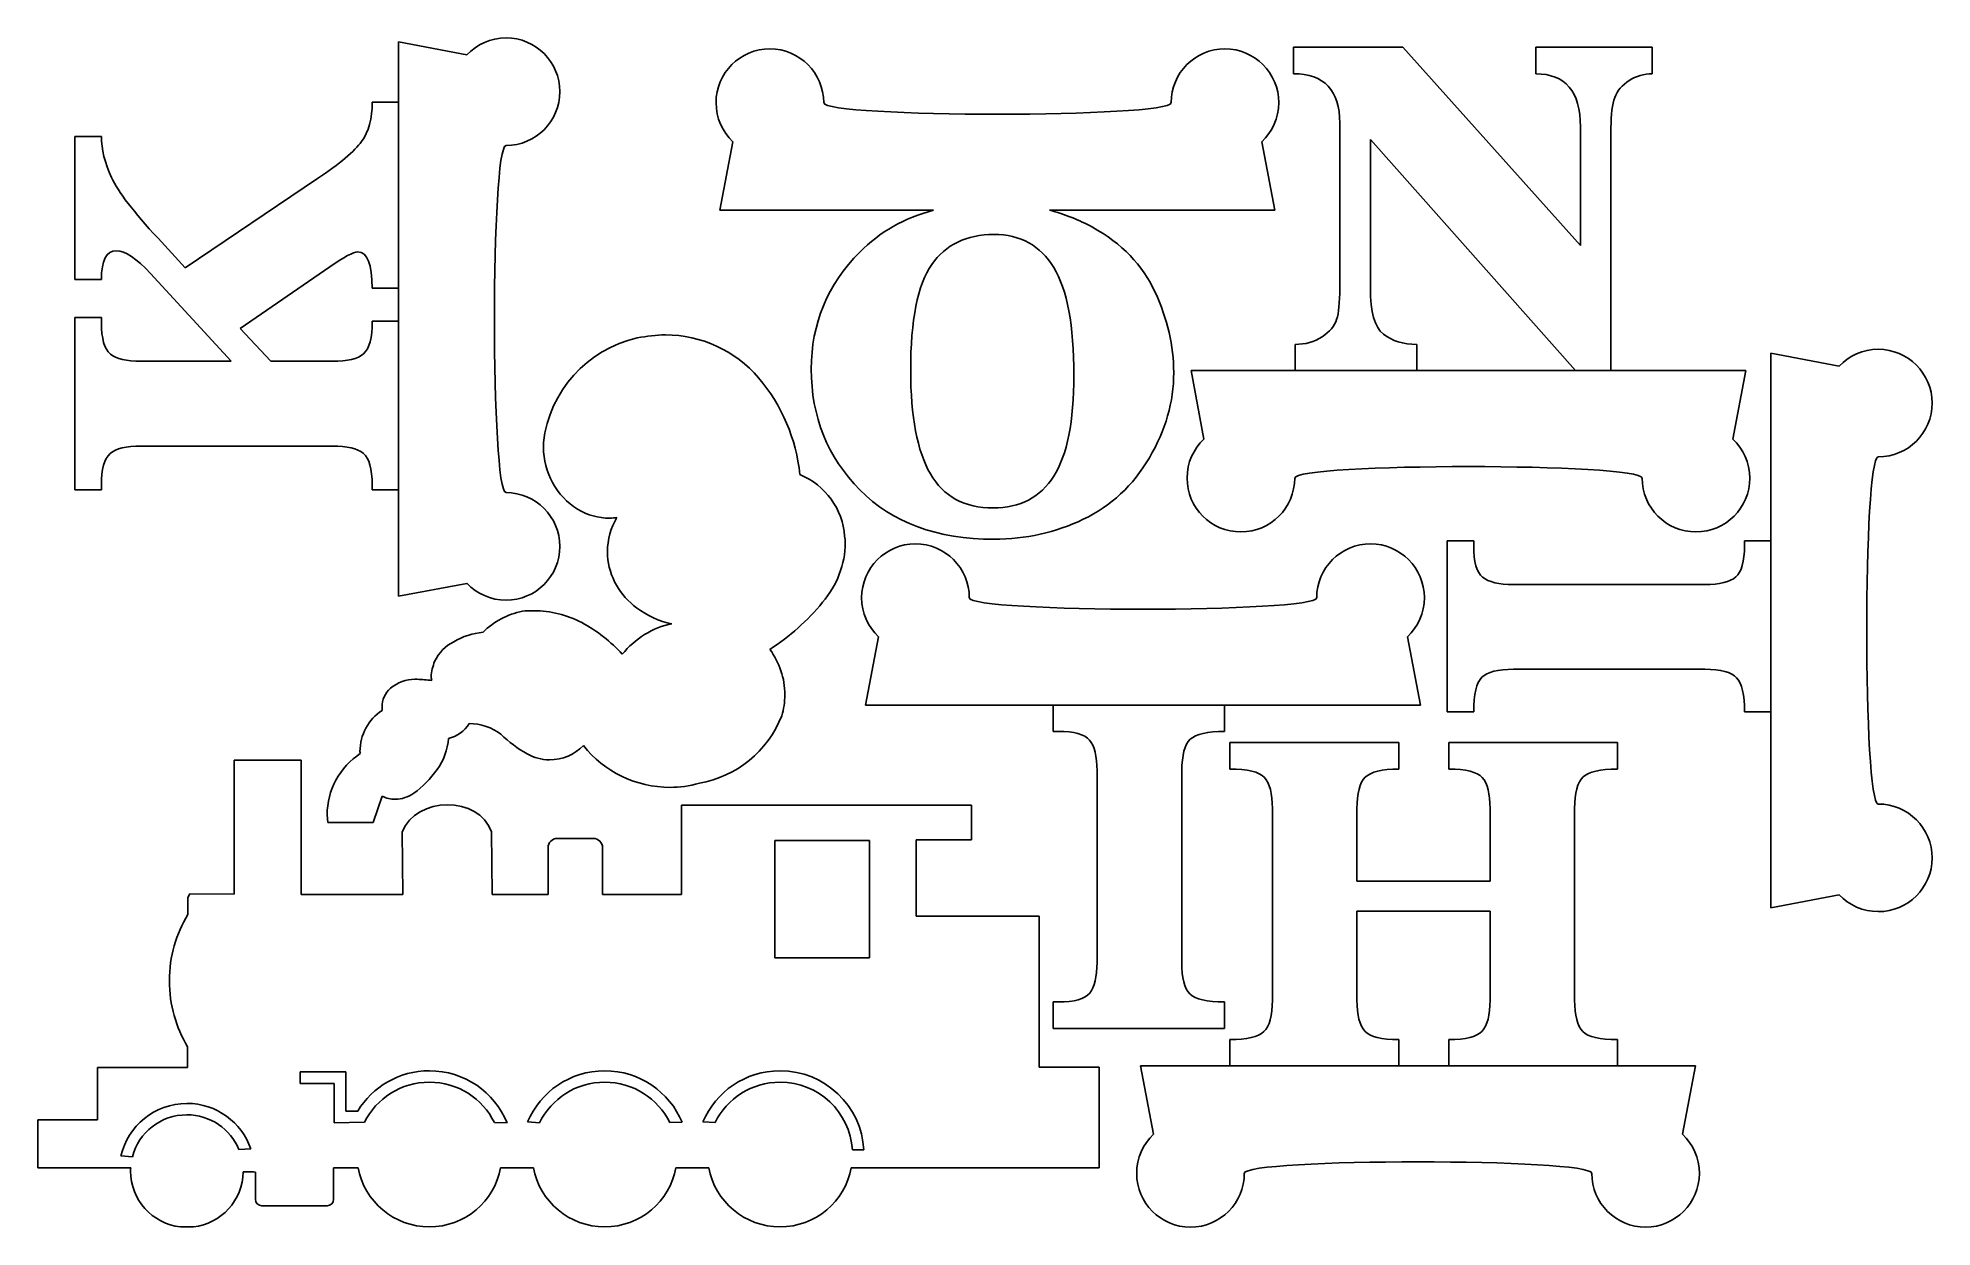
# Model space of a CAD drawing. Extents: x 1 to 380, y -211 to 27.
import ezdxf

# ---------------------------------------------------------------- set-up
doc = ezdxf.new("R2010")
doc.units = 0
doc.layers.get('0').update_dxf_attribs({"linetype": 'CONTINUOUS'})

msp = doc.modelspace()

# ---------------------------------------------------------------- linework, layer by layer
at = {"color": 7}
for p, q in [((73.3933, 14.157396), (73.3933, 26.238482)), ((73.3933, 26.238482), (87.08136, 23.660382)), ((87.08136, 23.660382), (87.08136, 23.651351)), ((252.219742, 19.840222), (252.219742, 25.136404)), ((252.219742, 25.136404), (274.084344, 25.136404)), ((274.084344, 25.136404), (309.555162, -14.466147)), ((300.627627, 19.840222), (300.627627, 25.136404)), ((300.627627, 25.136404), (323.877093, 25.136404)), ((323.877093, 25.136404), (323.877093, 19.840222)), ((68.1609, 14.157396), (73.3933, 14.157396)), ((261.481147, -23.054733), (261.481147, 9.963291)), ((309.555162, -14.466147), (309.555162, 9.247576)), ((315.665838, 9.056793), (315.665838, -39.499822)), ((8.757073, -21.31314), (8.757073, 7.330722)), ((8.757073, 7.330722), (14.053256, 7.330722)), ((137.646269, -7.432322), (140.224369, 6.255738)), ((140.224369, 6.255738), (140.233682, 6.255738)), ((245.917438, 6.255738), (245.926469, 6.255738)), ((245.926469, 6.255738), (248.504569, -7.432322)), ((308.567667, -39.499822), (267.591822, 6.718864)), ((267.591822, 6.718864), (267.591822, -23.007038)), ((30.800887, -18.926104), (57.234384, -1.119293)), ((180.321091, -7.432322), (137.646269, -7.432322)), ((248.504569, -7.432322), (203.458798, -7.432322)), ((203.458798, -7.432322), (203.458798, -7.432322)), ((25.361618, -13.054189), (30.800887, -18.926104)), ((59.7154, -18.735322), (41.775098, -31.052064)), ((14.053256, -21.31314), (8.757073, -21.31314)), ((40.009798, -37.639978), (23.882491, -20.119622)), ((73.3933, -23.031873), (68.1609, -23.031873)), ((73.3933, -29.619787), (73.3933, -23.031873)), ((73.3933, -23.031873), (73.3933, -23.031873)), ((8.757073, -63.371871), (8.757073, -28.856093)), ((8.757073, -28.856093), (14.053256, -28.856093)), ((14.053256, -28.856093), (14.053256, -29.906242)), ((14.053256, -28.856093), (14.053256, -28.856093)), ((68.1609, -29.619787), (73.3933, -29.619787)), ((41.775098, -31.052064), (47.882387, -37.639978)), ((21.973822, -37.639978), (40.009798, -37.639978)), ((47.882387, -37.639978), (60.240333, -37.639978)), ((252.553893, -39.499822), (252.553893, -34.267422)), ((276.853227, -34.267422), (276.853227, -39.499822)), ((347.581784, -73.533), (347.581784, -36.030747)), ((347.581784, -36.030747), (361.269844, -38.608847)), ((208.351684, -40.43426), (208.351684, -40.43426)), ((234.337296, -53.187882), (231.759196, -39.499822)), ((231.759196, -39.499822), (252.553893, -39.499822)), ((252.553893, -39.499822), (252.553893, -39.499822)), ((276.853227, -39.499822), (308.567667, -39.499822)), ((308.567667, -39.499822), (308.567667, -39.499822)), ((315.665838, -39.499822), (342.617778, -39.499822)), ((342.617778, -39.499822), (340.039678, -53.187882)), ((361.269844, -38.608847), (361.269844, -38.617878)), ((60.240333, -54.587704), (21.973822, -54.587704)), ((234.346609, -53.187882), (234.337296, -53.187882)), ((340.039678, -53.187882), (340.030364, -53.187882)), ((14.053256, -63.371871), (8.757073, -63.371871)), ((14.053256, -62.369418), (14.053256, -63.371871)), ((68.1609, -63.371871), (68.1609, -62.369418)), ((73.3933, -63.371871), (68.1609, -63.371871)), ((73.3933, -84.619818), (73.3933, -63.371871)), ((282.945558, -107.762604), (282.945558, -73.533)), ((282.945558, -73.533), (288.242022, -73.533)), ((288.242022, -73.533), (288.242022, -74.535736)), ((288.242022, -73.533), (288.242022, -73.533)), ((342.349384, -74.535736), (342.349384, -73.533)), ((342.349384, -73.533), (347.581784, -73.533)), ((87.08136, -82.041718), (73.3933, -84.619818)), ((87.08136, -82.032687), (87.08136, -82.041718)), ((296.162307, -82.269471), (334.428818, -82.269471)), ((166.738582, -106.404551), (169.316682, -92.716491)), ((169.316682, -92.716491), (169.325713, -92.716491)), ((275.009751, -92.716491), (275.018782, -92.716491)), ((275.018782, -92.716491), (277.596882, -106.404551)), ((334.428818, -99.217198), (296.162307, -99.217198)), ((204.241118, -106.404551), (166.738582, -106.404551)), ((204.241118, -111.636951), (204.241118, -106.404551)), ((277.596882, -106.404551), (238.47044, -106.404551)), ((238.47044, -106.404551), (238.47044, -111.636951)), ((288.242022, -107.762604), (282.945558, -107.762604)), ((347.581784, -107.762604), (342.349384, -107.762604)), ((347.581784, -146.889047), (347.581784, -107.762604)), ((205.243571, -111.636951), (204.241118, -111.636951)), ((239.525104, -119.168333), (239.525104, -113.872151)), ((239.525104, -113.872151), (273.276907, -113.872151)), ((273.276907, -113.872151), (273.276907, -119.168333)), ((283.302287, -119.168333), (283.302287, -113.872151)), ((283.302287, -113.872151), (316.958698, -113.872151)), ((316.958698, -113.872151), (316.958698, -119.168333)), ((40.594562, -144.158264), (40.594562, -117.38356)), ((40.594562, -117.38356), (53.934924, -117.38356)), ((53.934924, -117.38356), (53.934924, -144.265791)), ((212.977307, -157.824029), (212.977307, -119.557518)), ((229.925033, -119.557518), (229.925033, -157.824029)), ((68.338418, -129.871329), (70.1294, -124.620584)), ((59.143618, -128.318824), (59.26328, -129.871329)), ((129.96418, -144.265791), (129.96418, -126.381369)), ((129.96418, -126.381369), (187.882107, -126.381369)), ((187.882107, -126.381369), (187.882107, -133.318391)), ((248.022533, -165.355411), (248.022533, -127.0889)), ((264.922564, -127.0889), (264.922564, -141.593993)), ((291.513542, -141.593993), (291.513542, -127.0889)), ((308.413291, -127.0889), (308.413291, -165.355411)), ((59.26328, -129.871329), (68.338418, -129.871329)), ((59.26328, -129.871329), (59.26328, -129.871329)), ((74.298387, -144.265791), (74.16292, -131.746131)), ((91.976787, -131.746131), (92.112253, -144.265791)), ((103.28402, -144.211322), (103.28402, -134.890651)), ((105.129471, -133.047458), (112.340249, -133.047458)), ((114.184571, -134.890651), (114.184571, -144.211322)), ((187.882107, -133.318391), (176.819278, -133.318391)), ((176.819278, -133.318391), (176.819278, -148.601571)), ((264.922564, -141.593993), (291.513542, -141.593993)), ((31.326949, -148.240327), (31.333722, -144.822333)), ((31.333722, -144.822333), (31.744356, -144.145)), ((31.744356, -144.145), (40.594562, -144.158264)), ((53.934924, -144.265791), (74.298387, -144.265791)), ((92.112253, -144.265791), (103.289382, -144.265791)), ((114.179209, -144.265791), (129.96418, -144.265791)), ((291.512978, -147.558196), (264.922, -147.558196)), ((264.922, -147.558196), (264.922, -165.355411)), ((291.512978, -165.355411), (291.512978, -147.558196)), ((291.512978, -147.558196), (291.512978, -147.558196)), ((361.269844, -144.310947), (347.581784, -146.889047)), ((361.269844, -144.301916), (361.269844, -144.310947)), ((176.819278, -148.601571), (201.440062, -148.601571)), ((201.440062, -148.601571), (201.440062, -178.76012)), ((204.241118, -165.744596), (205.243571, -165.744596)), ((204.241118, -171.040778), (204.241118, -165.744596)), ((204.241118, -165.744596), (204.241118, -165.744596)), ((238.47044, -165.744596), (238.47044, -171.040778)), ((238.47044, -171.040778), (204.241118, -171.040778)), ((239.525104, -178.508096), (239.525104, -173.275978)), ((273.276342, -173.275978), (273.276342, -178.508096)), ((283.301722, -178.508096), (283.301722, -173.275978)), ((316.958698, -173.275978), (316.958698, -178.508096)), ((31.267118, -178.810356), (31.27248, -174.679187)), ((13.263316, -189.311562), (13.263316, -178.810356)), ((13.263316, -178.810356), (31.267118, -178.810356)), ((201.440062, -178.76012), (213.403744, -178.76012)), ((213.403744, -178.76012), (213.403744, -198.883129)), ((224.268453, -192.196438), (221.690353, -178.508096)), ((221.690353, -178.508096), (239.525104, -178.508096)), ((239.525104, -178.508096), (239.525104, -178.508096)), ((273.276342, -178.508096), (283.301722, -178.508096)), ((316.958698, -178.508096), (332.548653, -178.508096)), ((332.548653, -178.508096), (329.970553, -192.196438)), ((1.358336, -198.883129), (1.358336, -189.311562)), ((1.358336, -189.311562), (13.263316, -189.311562)), ((224.277484, -192.196438), (224.268453, -192.196438)), ((329.970553, -192.196438), (329.961522, -192.196438)), ((19.9136, -198.883129), (1.358336, -198.883129)), ((44.823944, -205.196158), (44.823944, -199.739673)), ((65.351096, -198.883129), (60.442687, -198.883129)), ((60.442687, -198.883129), (60.442687, -205.196158)), ((100.38334, -198.883129), (93.820827, -198.883129)), ((135.415867, -198.883129), (128.851942, -198.883129)), ((135.415867, -198.883129), (135.415867, -198.883129)), ((135.415867, -198.883129), (135.415867, -198.883129)), ((213.403744, -198.883129), (163.884469, -198.883129)), ((59.151238, -206.48676), (46.115393, -206.48676)), ((32.429873, -210.713602), (29.830889, -210.713602)), ((79.585256, -210.713602), (79.581304, -210.713602)), ((79.58582, -210.713602), (79.585256, -210.713602))]:
    msp.add_line(p, q, dxfattribs=at)
at = {"color": 1}
for p, q in [((73.3933, -84.619818), (73.3933, 26.238482)), ((73.3933, 26.238482), (73.3933, -84.619818)), ((347.582067, -146.889047), (347.582067, -36.030747)), ((347.582067, -36.030747), (347.582067, -146.889047)), ((231.759196, -39.499822), (342.617778, -39.499822)), ((342.617778, -39.499822), (231.759196, -39.499822)), ((231.759196, -39.499822), (231.759196, -39.499822)), ((73.3933, -84.619818), (73.3933, -84.619818)), ((277.596882, -106.404551), (166.738582, -106.404551)), ((166.738582, -106.404551), (277.596882, -106.404551)), ((277.596882, -106.404551), (277.596882, -106.404551)), ((347.582067, -146.889047), (347.582067, -146.889047)), ((221.690353, -178.508096), (332.548653, -178.508096)), ((332.548653, -178.508096), (221.690353, -178.508096)), ((221.690353, -178.508096), (221.690353, -178.508096))]:
    msp.add_line(p, q, dxfattribs=at)
at = {"color": 5}
for p, q in [((148.62048, -133.427329), (167.491833, -133.427329)), ((148.62048, -156.948858), (148.62048, -133.427329)), ((167.491833, -133.427329), (167.491833, -156.948858)), ((167.491833, -156.948858), (148.62048, -156.948858)), ((62.855687, -179.712056), (53.785911, -179.712056)), ((53.785911, -179.712056), (53.785911, -182.0291)), ((62.855687, -187.546827), (62.855687, -179.712056)), ((53.785911, -182.0291), (60.578153, -182.0291)), ((60.578153, -182.0291), (60.578153, -189.874596)), ((65.260502, -187.546827), (62.855687, -187.546827)), ((65.260502, -187.546827), (65.260502, -187.546827)), ((65.260502, -187.546827), (65.260502, -187.546827)), ((60.578153, -189.874596), (66.616016, -189.8015)), ((92.566631, -189.824078), (95.097882, -189.895762)), ((99.178251, -189.723042), (101.604516, -189.889271)), ((101.604516, -189.889271), (101.604516, -189.889271)), ((127.603109, -189.830851), (130.093156, -189.806862)), ((136.675424, -189.813353), (134.210778, -189.723042)), ((17.937762, -196.536733), (20.248316, -196.67474)), ((41.515453, -195.210007), (43.920551, -195.125058)), ((43.920551, -195.125058), (43.920551, -195.125058)), ((166.383829, -195.321767), (164.100933, -195.324307)), ((164.100933, -195.324307), (164.100933, -195.324307))]:
    msp.add_line(p, q, dxfattribs=at)
at = {"color": 7}
for points in [[(87.08136, 23.651351), (89.041958, 25.729636), (91.820153, 27.027576), (94.898916, 27.027576)], [(94.898916, 27.027576), (100.831227, 27.027576), (105.647913, 22.208631), (105.647913, 16.272651)], [(136.857176, 14.073293), (136.857176, 20.005887), (141.676402, 24.822291), (147.6121, 24.822291)], [(147.6121, 24.822291), (153.547798, 24.822291), (158.366742, 20.005887), (158.366742, 14.073293)], [(227.784096, 14.073293), (227.784096, 20.005887), (232.603322, 24.822291), (238.53902, 24.822291)], [(238.53902, 24.822291), (244.474718, 24.822291), (249.293662, 20.005887), (249.293662, 14.073293)], [(261.481147, 9.963291), (261.481147, 16.547818), (258.393918, 19.840222), (252.219742, 19.840222)], [(309.555162, 9.247576), (309.555162, 16.30934), (306.579411, 19.840222), (300.627627, 19.840222)], [(323.877093, 19.840222), (322.253751, 19.840222), (320.733984, 19.394876), (319.317793, 18.504182)], [(105.647913, 16.272651), (105.647913, 10.336953), (100.831227, 5.518009), (94.898916, 5.518009)], [(319.317793, 18.504182), (317.901602, 17.613489), (316.938942, 16.476416), (316.429531, 15.09268)], [(66.037742, 6.30428), (67.453087, 8.261491), (68.1609, 10.879384), (68.1609, 14.157396)], [(140.233682, 6.255738), (138.155116, 8.216336), (136.857176, 10.994531), (136.857176, 14.073293)], [(158.366742, 14.073293), (158.366742, 10.994531), (227.784096, 10.994531), (227.784096, 14.073293)], [(249.293662, 14.073293), (249.293662, 10.994531), (247.996004, 8.216336), (245.917438, 6.255738)], [(316.429531, 15.09268), (315.920402, 13.708944), (315.665838, 11.696982), (315.665838, 9.056793)], [(14.053256, 7.330722), (14.053256, 4.721013), (14.721276, 1.98374), (16.057316, -0.880533)], [(57.234384, -1.119293), (61.687569, 1.872544), (64.622116, 4.347069), (66.037742, 6.30428)], [(94.898916, 5.518009), (91.820153, 5.518009), (91.820153, -63.899344), (94.898916, -63.899344)], [(16.057316, -0.880533), (17.393356, -3.744807), (20.494696, -7.80288), (25.361618, -13.054189)], [(165.576956, -15.813758), (169.593542, -11.759636), (174.50816, -8.965918), (180.321091, -7.432322)], [(203.458798, -7.432322), (206.526836, -8.230729), (209.406913, -9.370342), (212.099313, -10.851444)], [(212.099313, -10.851444), (217.939338, -14.064262), (222.100704, -18.382544), (224.583131, -23.806009)], [(192.406693, -12.282876), (186.900538, -12.282876), (182.747356, -14.294838), (179.946582, -18.318762)], [(204.341589, -18.891391), (201.668098, -14.485902), (197.689893, -12.282876), (192.406693, -12.282876)], [(17.011509, -15.536616), (15.03934, -15.536616), (14.053256, -17.462218), (14.053256, -21.31314)], [(23.882491, -20.119622), (21.083129, -17.064284), (18.792896, -15.536616), (17.011509, -15.536616)], [(65.250342, -15.775376), (64.423431, -15.775376), (62.578262, -16.762024), (59.7154, -18.735322)], [(68.1609, -23.031873), (68.1609, -18.19402), (67.19062, -15.775376), (65.250342, -15.775376)], [(155.885727, -39.193611), (155.885727, -30.128069), (159.116042, -22.334784), (165.576956, -15.813758)], [(179.946582, -18.318762), (177.145809, -22.342687), (175.745422, -29.396267), (175.745422, -39.479784)], [(208.351684, -40.43426), (208.351684, -30.478024), (207.01508, -23.29688), (204.341589, -18.891391)], [(224.583131, -23.806009), (227.065558, -29.229473), (228.307053, -34.597058), (228.307053, -39.909327)], [(260.86054, -29.281402), (261.274278, -27.961167), (261.481147, -25.885704), (261.481147, -23.054733)], [(267.591822, -23.007038), (267.591822, -27.778287), (268.459091, -30.848018), (270.193629, -32.215667)], [(14.053256, -29.906242), (14.053256, -33.120753), (14.649873, -35.213431), (15.842544, -36.183993)], [(66.443296, -36.136298), (67.588271, -35.133844), (68.1609, -32.96158), (68.1609, -29.619787)], [(257.948571, -32.764307), (259.47624, -31.762418), (260.446802, -30.601356), (260.86054, -29.281402)], [(121.116796, -32.968918), (111.085207, -35.235727), (103.56342, -43.589504), (102.368773, -53.851669)], [(126.727938, -32.371453), (124.936673, -32.371453), (123.026029, -32.610496), (121.116796, -32.968918)], [(145.356298, -40.964273), (140.699067, -35.474769), (133.892149, -32.371453), (126.727938, -32.371453)], [(252.553893, -34.267422), (254.622582, -34.267422), (256.42062, -33.766478), (257.948571, -32.764307)], [(270.193629, -32.215667), (271.928167, -33.583598), (274.148127, -34.267422), (276.853227, -34.267422)], [(15.842544, -36.183993), (17.035498, -37.154838), (19.079069, -37.639978), (21.973822, -37.639978)], [(60.240333, -37.639978), (63.230478, -37.639978), (65.298038, -37.138751), (66.443296, -36.136298)], [(361.269844, -38.617878), (363.230442, -36.539311), (366.008638, -35.241653), (369.0874, -35.241653)], [(369.0874, -35.241653), (375.019993, -35.241653), (379.836398, -40.060598), (379.836398, -45.996296)], [(153.595493, -60.296213), (152.878084, -53.137364), (150.011836, -46.452649), (145.356298, -40.964273)], [(165.600662, -63.360582), (159.124227, -56.792142), (155.885727, -48.736391), (155.885727, -39.193611)], [(175.745422, -39.479784), (175.745422, -48.7045), (177.05832, -55.591287), (179.684116, -60.140144)], [(204.341589, -60.6171), (207.01508, -56.386589), (208.351684, -49.658976), (208.351684, -40.43426)], [(228.307053, -39.909327), (228.307053, -45.730442), (226.683711, -51.408471), (223.437591, -56.943131)], [(379.836398, -45.996296), (379.836398, -51.931993), (375.019993, -56.75122), (369.0874, -56.75122)], [(15.794849, -56.091384), (14.633787, -57.09412), (14.053256, -59.186516), (14.053256, -62.369418)], [(21.973822, -54.587704), (19.015569, -54.587704), (16.955911, -55.088931), (15.794849, -56.091384)], [(66.371611, -56.043689), (65.178658, -55.073127), (63.135087, -54.587704), (60.240333, -54.587704)], [(68.1609, -62.369418), (68.1609, -59.123016), (67.564564, -57.014533), (66.371611, -56.043689)], [(102.368773, -53.851669), (102.368773, -54.211502), (102.368773, -54.568796), (102.368773, -54.806427)], [(102.368773, -54.806427), (102.368773, -59.81954), (104.997109, -64.593329), (109.174562, -67.217149)], [(230.970102, -61.005438), (230.970102, -57.926676), (232.268042, -55.148198), (234.346609, -53.187882)], [(340.030364, -53.187882), (342.108931, -55.14848), (343.406871, -57.926676), (343.406871, -61.005438)], [(369.0874, -56.75122), (366.008638, -56.75122), (366.008638, -126.168573), (369.0874, -126.168573)], [(162.549558, -72.588684), (162.191982, -67.217149), (158.729398, -62.444771), (153.595493, -60.296213)], [(179.684116, -60.140144), (182.309629, -64.68872), (186.4868, -66.963149), (192.215629, -66.963149)], [(223.437591, -56.943131), (220.191189, -62.478073), (215.791062, -66.5734), (210.237493, -69.229393)], [(321.897304, -61.005438), (321.897304, -57.926676), (252.479951, -57.926676), (252.479951, -61.005438)], [(94.898916, -63.899344), (100.831227, -63.899344), (105.647913, -68.718571), (105.647913, -74.654269)], [(192.406693, -73.213524), (181.012818, -73.213524), (172.07738, -69.929304), (165.600662, -63.360582)], [(192.215629, -66.963149), (197.626111, -66.963149), (201.668098, -64.847893), (204.341589, -60.6171)], [(241.725027, -71.754436), (235.789329, -71.754436), (230.970102, -66.937749), (230.970102, -61.005438)], [(252.479951, -61.005438), (252.479951, -66.937749), (247.660724, -71.754436), (241.725027, -71.754436)], [(332.651947, -71.754436), (326.716249, -71.754436), (321.897304, -66.937749), (321.897304, -61.005438)], [(343.406871, -61.005438), (343.406871, -66.937749), (338.587644, -71.754436), (332.651947, -71.754436)], [(109.174562, -67.217149), (111.204587, -68.410949), (113.353144, -69.008696), (115.622493, -69.008696)], [(117.056182, -68.889033), (115.861818, -70.915671), (115.145538, -73.305811), (115.145538, -75.690871)], [(115.622493, -69.008696), (116.10086, -69.008696), (116.579227, -68.889033), (117.056182, -68.889033)], [(210.237493, -69.229393), (204.683642, -71.885669), (198.740042, -73.213524), (192.406693, -73.213524)], [(105.647913, -74.654269), (105.647913, -80.589967), (100.831227, -85.408911), (94.898916, -85.408911)], [(115.145538, -75.690871), (115.145538, -75.928502), (115.145538, -76.166133), (115.145538, -76.527378)], [(158.134191, -85.833373), (160.997618, -82.493556), (162.670349, -78.197851), (162.670349, -73.900736)], [(162.670349, -73.900736), (162.670349, -73.424062), (162.670349, -73.066769), (162.549558, -72.588684)], [(165.949489, -84.898936), (165.949489, -78.966624), (170.768716, -74.149938), (176.704413, -74.149938)], [(176.704413, -74.149938), (182.640111, -74.149938), (187.459056, -78.966624), (187.459056, -84.898936)], [(256.876409, -84.898936), (256.876409, -78.966624), (261.695636, -74.149938), (267.631333, -74.149938)], [(267.631333, -74.149938), (273.567031, -74.149938), (278.385976, -78.966624), (278.385976, -84.898936)], [(288.242022, -74.535736), (288.242022, -77.750247), (288.838358, -79.842642), (290.031029, -80.813487)], [(340.607791, -80.765791), (341.768853, -79.763056), (342.349384, -77.686464), (342.349384, -74.535736)], [(115.145538, -76.527378), (115.504242, -80.702291), (117.6528, -84.521322), (120.997133, -86.908922)], [(94.898916, -85.408911), (91.820153, -85.408911), (89.041676, -84.110971), (87.08136, -82.032687)], [(290.031029, -80.813487), (291.223982, -81.784049), (293.267836, -82.269471), (296.162307, -82.269471)], [(334.428818, -82.269471), (337.387071, -82.269471), (339.446729, -81.768244), (340.607791, -80.765791)], [(120.997133, -86.908922), (123.026029, -88.460016), (125.534702, -89.653816), (128.041964, -90.130489)], [(147.624236, -95.261571), (151.563776, -92.637751), (155.147433, -89.534436), (158.134191, -85.833373)], [(169.325713, -92.716491), (167.247429, -90.755893), (165.949489, -87.977698), (165.949489, -84.898936)], [(187.459056, -84.898936), (187.459056, -87.977698), (256.876409, -87.977698), (256.876409, -84.898936)], [(278.385976, -84.898936), (278.385976, -87.977698), (277.088318, -90.756176), (275.009751, -92.716491)], [(98.190191, -87.624638), (95.204562, -88.222384), (92.457976, -89.653816), (90.308289, -91.800962)], [(100.458129, -87.505258), (99.742131, -87.505258), (98.906189, -87.505258), (98.190191, -87.624638)], [(110.011633, -89.892858), (107.026004, -88.340636), (103.802462, -87.505258), (100.458129, -87.505258)], [(118.131167, -96.216329), (115.861818, -93.710478), (113.115231, -91.563331), (110.011633, -89.892858)], [(128.041964, -90.130489), (124.220676, -90.846204), (120.638429, -93.114424), (118.131167, -96.216329)], [(84.458104, -93.710478), (82.786502, -94.545856), (81.473887, -95.857907), (80.636816, -97.649171)], [(90.308289, -91.800962), (88.279393, -92.041416), (86.249087, -92.637751), (84.458104, -93.710478)], [(80.636816, -97.649171), (80.27924, -98.6028), (79.920536, -99.678349), (79.920536, -100.749947)], [(150.611276, -104.331347), (150.611276, -100.988989), (149.53488, -97.888213), (147.624236, -95.261571)], [(76.695864, -101.22916), (74.9046, -101.22916), (73.23328, -101.826907), (71.801002, -103.019296)], [(77.174231, -101.22916), (77.054569, -101.22916), (76.934907, -101.22916), (76.695864, -101.22916)], [(80.040198, -101.467073), (79.084876, -101.348822), (78.129553, -101.22916), (77.174231, -101.22916)], [(79.920536, -100.749947), (79.920536, -100.988989), (80.040198, -101.22916), (80.040198, -101.467073)], [(289.887942, -100.816269), (288.790662, -101.882504), (288.242022, -104.197856), (288.242022, -107.762604)], [(296.162307, -99.217198), (293.076771, -99.217198), (290.985504, -99.750033), (289.887942, -100.816269)], [(340.774867, -100.911942), (339.725282, -99.781924), (337.609744, -99.217198), (334.428818, -99.217198)], [(342.349384, -107.762604), (342.349384, -104.325138), (341.824451, -102.041678), (340.774867, -100.911942)], [(71.801002, -103.019296), (70.727147, -103.975464), (70.1294, -105.287516), (70.1294, -106.838327)], [(150.011836, -108.509082), (150.369411, -107.19562), (150.611276, -105.764189), (150.611276, -104.331347)], [(70.1294, -107.436073), (67.382813, -109.224798), (65.711493, -112.328113), (65.711493, -115.667649)], [(70.1294, -106.838327), (70.1294, -106.957989), (70.1294, -107.19562), (70.1294, -107.436073)], [(133.534856, -121.995353), (140.938391, -120.680762), (147.145869, -115.667649), (150.011836, -108.509082)], [(81.113771, -119.249049), (82.427798, -117.459196), (83.264869, -115.311767), (83.38312, -113.043829)], [(83.38312, -113.043829), (85.054722, -112.685124), (86.606662, -111.612398), (87.563113, -110.059893)], [(87.563113, -110.059893), (89.831333, -110.059893), (92.099271, -110.89386), (93.890536, -112.208451)], [(93.890536, -112.208451), (95.442476, -113.759544), (97.234869, -115.072724), (99.145513, -116.145733)], [(211.473627, -113.378544), (210.471173, -112.217482), (208.394582, -111.636951), (205.243571, -111.636951)], [(212.977307, -119.557518), (212.977307, -116.599264), (212.47608, -114.539607), (211.473627, -113.378544)], [(231.619778, -113.211469), (230.490042, -114.261336), (229.925033, -116.376591), (229.925033, -119.557518)], [(238.47044, -111.636951), (235.033256, -111.636951), (232.749513, -112.161884), (231.619778, -113.211469)], [(65.829744, -116.024942), (61.65088, -118.771247), (59.143618, -123.426784), (59.143618, -128.318824)], [(65.711493, -115.667649), (65.711493, -115.787311), (65.711493, -115.905562), (65.829744, -116.024942)], [(99.145513, -116.145733), (100.458129, -116.86286), (102.010069, -117.339533), (103.56342, -117.339533)], [(103.56342, -117.339533), (106.190062, -117.339533), (108.577944, -116.266524), (110.368927, -114.476671)], [(110.368927, -114.476671), (114.42954, -119.726004), (120.876342, -122.82932), (127.68326, -122.82932)], [(76.457951, -124.02312), (78.247804, -122.709658), (79.800873, -121.158847), (81.113771, -119.249049)], [(246.423462, -120.838242), (245.357227, -119.725158), (243.05768, -119.168333), (239.525104, -119.168333)], [(248.022533, -127.0889), (248.022533, -124.035256), (247.489698, -121.951609), (246.423462, -120.838242)], [(266.569613, -120.814536), (265.471487, -121.911816), (264.922564, -124.003364), (264.922564, -127.0889)], [(273.276907, -119.168333), (269.903504, -119.168333), (267.667458, -119.716973), (266.569613, -120.814536)], [(289.961884, -120.88622), (288.92754, -119.740962), (286.707862, -119.168333), (283.302287, -119.168333)], [(291.513542, -127.0889), (291.513542, -124.098756), (290.996229, -122.031196), (289.961884, -120.88622)], [(310.108036, -120.742851), (308.9783, -121.792718), (308.413291, -123.907973), (308.413291, -127.0889)], [(316.958698, -119.168333), (313.521513, -119.168333), (311.238053, -119.693267), (310.108036, -120.742851)], [(70.1294, -124.620584), (70.96506, -124.977878), (71.919253, -125.21692), (72.754913, -125.21692)], [(72.754913, -125.21692), (74.06894, -125.21692), (75.381838, -124.738836), (76.457951, -124.02312)], [(74.16292, -131.746131), (76.927851, -124.592644), (89.537258, -124.429238), (91.976787, -131.746131)], [(127.68326, -122.82932), (129.593904, -122.82932), (131.504549, -122.591407), (133.534856, -121.995353)], [(369.0874, -126.168573), (375.019993, -126.168573), (379.836398, -130.987518), (379.836398, -136.923216)], [(103.28402, -134.890651), (103.28402, -133.872111), (104.110367, -133.047458), (105.129471, -133.047458)], [(112.340249, -133.047458), (113.359353, -133.047458), (114.184571, -133.872111), (114.184571, -134.890651)], [(379.836398, -136.923216), (379.836398, -142.859196), (375.019993, -147.67814), (369.0874, -147.67814)], [(103.289382, -144.265791), (103.289382, -144.248576), (103.28402, -144.229949), (103.28402, -144.211322)], [(114.184571, -144.211322), (114.184571, -144.229949), (114.179209, -144.248576), (114.179209, -144.265791)], [(369.0874, -147.67814), (366.008638, -147.67814), (363.230442, -146.3802), (361.269844, -144.301916)], [(27.633224, -161.50082), (27.633224, -156.648573), (28.985916, -152.112416), (31.326949, -148.240327)], [(211.521322, -163.955307), (212.492167, -162.762353), (212.977307, -160.7185), (212.977307, -157.824029)], [(229.925033, -157.824029), (229.925033, -160.909564), (230.458151, -163.000831), (231.524387, -164.098393)], [(31.27248, -174.679187), (28.963338, -170.825442), (27.633224, -166.318636), (27.633224, -161.50082)], [(205.243571, -165.744596), (208.458082, -165.744596), (210.55076, -165.147978), (211.521322, -163.955307)], [(231.524387, -164.098393), (232.590622, -165.195673), (234.905973, -165.744596), (238.47044, -165.744596)], [(246.327789, -171.677471), (247.457807, -170.6118), (248.022533, -168.504447), (248.022533, -165.355411)], [(264.922, -165.355411), (264.922, -168.377164), (265.447216, -170.452909), (266.497364, -171.58208)], [(289.913624, -171.606069), (290.97986, -170.492702), (291.512978, -168.409056), (291.512978, -165.355411)], [(308.413291, -165.355411), (308.413291, -168.440947), (308.954311, -170.532496), (310.036633, -171.629776)], [(239.525104, -173.275978), (242.930398, -173.275978), (245.198053, -172.743142), (246.327789, -171.677471)], [(266.497364, -171.58208), (267.547513, -172.711251), (269.807267, -173.275978), (273.276342, -173.275978)], [(283.301722, -173.275978), (286.643516, -173.275978), (288.847389, -172.719153), (289.913624, -171.606069)], [(310.036633, -171.629776), (311.118673, -172.727338), (313.426122, -173.275978), (316.958698, -173.275978)], [(220.90126, -200.013993), (220.90126, -196.934949), (222.1992, -194.156753), (224.277484, -192.196438)], [(329.961522, -192.196438), (332.040089, -194.157036), (333.337747, -196.935231), (333.337747, -200.013993)], [(19.878887, -199.548327), (19.878887, -199.32396), (19.900336, -199.103544), (19.9136, -198.883129)], [(29.830889, -210.713602), (24.230471, -210.06816), (19.878887, -205.319489), (19.878887, -199.548327)], [(42.383004, -199.710604), (42.302007, -205.408671), (37.979773, -210.074933), (32.429873, -210.713602)], [(44.823944, -199.739673), (44.823944, -199.739673), (42.383004, -199.656136), (42.383004, -199.710604)], [(79.581304, -210.713602), (72.488778, -210.711062), (66.593438, -205.611871), (65.351096, -198.883129)], [(93.820827, -198.883129), (92.578484, -205.611871), (86.683144, -210.711062), (79.58582, -210.713602)], [(114.616936, -210.713602), (107.521022, -210.711062), (101.625682, -205.611871), (100.38334, -198.883129)], [(128.851942, -198.883129), (127.611011, -205.611871), (121.715671, -210.711062), (114.616936, -210.713602)], [(149.650873, -210.713602), (142.553549, -210.711062), (136.658209, -205.611871), (135.415867, -198.883129)], [(163.884469, -198.883129), (162.643538, -205.611871), (156.747916, -210.711062), (149.650873, -210.713602)], [(231.655902, -210.762709), (225.720204, -210.762709), (220.90126, -205.946304), (220.90126, -200.013993)], [(242.410827, -200.013993), (242.410827, -205.946304), (237.591882, -210.762709), (231.655902, -210.762709)], [(311.82818, -200.013993), (311.82818, -196.935231), (242.410827, -196.935231), (242.410827, -200.013993)], [(322.583104, -210.762709), (316.647124, -210.762709), (311.82818, -205.946304), (311.82818, -200.013993)], [(333.337747, -200.013993), (333.337747, -205.946304), (328.518802, -210.762709), (322.583104, -210.762709)], [(46.115393, -206.48676), (45.401936, -206.48676), (44.823944, -205.909333), (44.823944, -205.196158)], [(60.442687, -205.196158), (60.442687, -205.909333), (59.864696, -206.485631), (59.151238, -206.48676)]]:
    msp.add_open_spline(points, degree=3, dxfattribs=at)
at = {"color": 5}
for points in [[(79.585256, -179.495591), (73.517196, -179.495591), (68.202387, -182.719698), (65.260502, -187.546827)], [(95.097882, -189.895762), (92.595982, -183.794118), (86.592833, -179.495591), (79.585256, -179.495591)], [(114.617782, -179.495591), (107.676527, -179.495591), (101.721356, -183.71312), (99.178251, -189.723042)], [(130.093156, -189.806862), (127.569807, -183.751502), (121.590647, -179.495591), (114.617782, -179.495591)], [(134.210778, -189.723042), (136.755011, -183.71312), (142.709053, -179.495591), (149.650027, -179.495591)], [(149.650027, -179.495591), (158.596189, -179.495591), (165.904051, -186.498936), (166.383829, -195.321767)], [(66.616016, -189.8015), (68.987529, -185.040976), (73.90384, -181.771713), (79.585256, -181.771713)], [(79.585256, -181.771713), (85.275984, -181.771713), (90.198787, -185.0517), (92.566631, -189.824078)], [(101.604516, -189.889271), (103.958813, -185.08218), (108.901653, -181.771713), (114.617782, -181.771713)], [(114.617782, -181.771713), (120.311051, -181.771713), (125.236676, -185.055651), (127.603109, -189.830851)], [(149.650027, -181.771713), (143.963249, -181.771713), (139.044398, -185.047467), (136.675424, -189.813353)], [(164.100933, -195.324307), (163.6268, -187.759058), (157.339171, -181.771713), (149.650027, -181.771713)], [(31.13024, -186.026213), (24.694162, -186.026213), (19.307669, -190.518627), (17.937762, -196.536733)], [(20.248316, -196.67474), (21.520009, -191.855796), (25.909976, -188.302336), (31.13024, -188.302336)], [(43.920551, -195.125058), (42.088082, -189.82944), (37.053802, -186.026213), (31.13024, -186.026213)], [(31.13024, -188.302336), (35.807509, -188.302336), (39.817322, -191.153344), (41.515453, -195.210007)]]:
    msp.add_open_spline(points, degree=3, dxfattribs=at)

doc.saveas('drawing.dxf')
